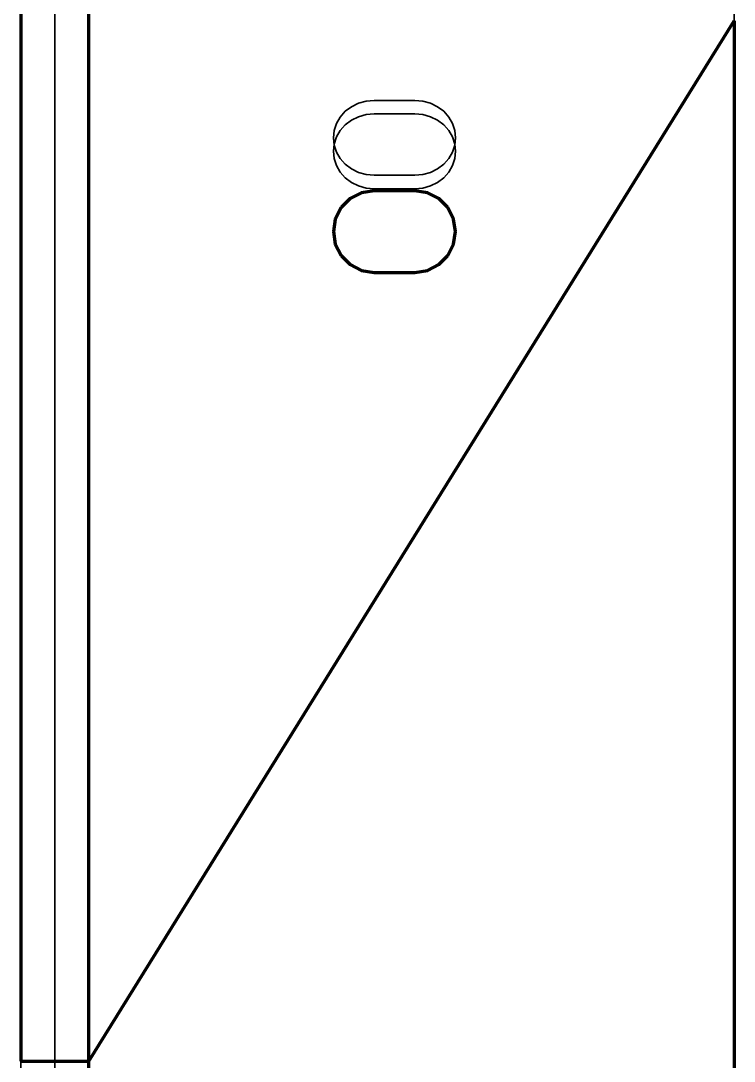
# Model space of a CAD drawing. Header units: millimetres. Extents: x 0 to 420, y 0 to 297.
# Drawn here: x 227.16 to 237.66, y 179.8 to 195.1 of the extents above; entities that cross this region are included whole.
import ezdxf

# ---------------------------------------------------------------- set-up
doc = ezdxf.new("R2010")
doc.units = ezdxf.units.MM
doc.linetypes.add('DASHED', pattern=[1.524, 1.27, -0.254])

msp = doc.modelspace()

# ---------------------------------------------------------------- linework, layer by layer
at = {"color": 5, "linetype": 'DASHED', "lineweight": 35}
for p, q in [((237.662, 256.644), (237.662, 168.782)), ((227.162, 169), (227.162, 256)), ((227.662, 256), (227.662, 169)), ((227.162, 249), (227.162, 176)), ((227.162, 176), (227.162, 249)), ((227.662, 249), (227.662, 176)), ((227.662, 176), (227.662, 249)), ((227.662, 179.8), (227.662, 206)), ((237.662, 206), (237.662, 195.1)), ((237.662, 195.1), (228.162, 179.8)), ((232.028, 193.837), (232.132, 193.888)), ((232.132, 193.888), (232.245, 193.919)), ((232.245, 193.919), (232.362, 193.93)), ((232.362, 193.93), (232.962, 193.93)), ((232.962, 193.93), (233.079, 193.919)), ((233.079, 193.919), (233.191, 193.888)), ((233.191, 193.888), (233.295, 193.837)), ((231.863, 193.685), (231.937, 193.769)), ((231.937, 193.769), (232.028, 193.837)), ((232.245, 193.721), (232.132, 193.69)), ((232.362, 193.731), (232.245, 193.721)), ((232.962, 193.731), (232.362, 193.731)), ((233.079, 193.721), (232.962, 193.731)), ((233.191, 193.69), (233.079, 193.721)), ((233.295, 193.837), (233.386, 193.769)), ((233.386, 193.769), (233.461, 193.685)), ((231.773, 193.487), (231.807, 193.59)), ((231.807, 193.59), (231.863, 193.685)), ((231.937, 193.57), (231.863, 193.487)), ((232.028, 193.639), (231.937, 193.57)), ((232.132, 193.69), (232.028, 193.639)), ((233.295, 193.639), (233.191, 193.69)), ((233.386, 193.57), (233.295, 193.639)), ((233.461, 193.487), (233.386, 193.57)), ((233.461, 193.685), (233.516, 193.59)), ((233.516, 193.59), (233.55, 193.487)), ((231.762, 193.379), (231.773, 193.487)), ((231.863, 193.487), (231.807, 193.392)), ((233.516, 193.392), (233.461, 193.487)), ((233.55, 193.487), (233.562, 193.379)), ((231.773, 193.272), (231.762, 193.379)), ((231.773, 193.288), (231.762, 193.181)), ((231.807, 193.392), (231.773, 193.288)), ((231.807, 193.169), (231.773, 193.272)), ((233.55, 193.288), (233.516, 193.392)), ((233.55, 193.272), (233.516, 193.169)), ((233.562, 193.379), (233.55, 193.272)), ((233.562, 193.181), (233.55, 193.288)), ((231.762, 193.181), (231.773, 193.073)), ((231.863, 193.073), (231.807, 193.169)), ((233.516, 193.169), (233.461, 193.073)), ((233.55, 193.073), (233.562, 193.181)), ((231.773, 193.073), (231.807, 192.97)), ((231.807, 192.97), (231.863, 192.875)), ((231.937, 192.99), (231.863, 193.073)), ((232.028, 192.921), (231.937, 192.99)), ((233.386, 192.99), (233.295, 192.921)), ((233.461, 193.073), (233.386, 192.99)), ((233.461, 192.875), (233.516, 192.97)), ((233.516, 192.97), (233.55, 193.073)), ((231.863, 192.875), (231.937, 192.791)), ((232.132, 192.871), (232.028, 192.921)), ((232.245, 192.839), (232.132, 192.871)), ((232.362, 192.829), (232.245, 192.839)), ((232.962, 192.829), (232.362, 192.829)), ((233.079, 192.839), (232.962, 192.829)), ((233.191, 192.871), (233.079, 192.839)), ((233.295, 192.921), (233.191, 192.871)), ((233.386, 192.791), (233.461, 192.875)), ((231.937, 192.791), (232.028, 192.723)), ((232.028, 192.723), (232.132, 192.672)), ((232.132, 192.672), (232.245, 192.641)), ((233.079, 192.641), (233.191, 192.672)), ((233.191, 192.672), (233.295, 192.723)), ((233.295, 192.723), (233.386, 192.791)), ((232.009, 192.485), (232.176, 192.571)), ((232.176, 192.571), (232.362, 192.6)), ((232.245, 192.641), (232.362, 192.63)), ((232.362, 192.63), (232.962, 192.63)), ((232.362, 192.6), (232.962, 192.6)), ((232.962, 192.63), (233.079, 192.641)), ((232.962, 192.6), (233.147, 192.571)), ((233.147, 192.571), (233.314, 192.485)), ((231.791, 192.185), (231.876, 192.353)), ((231.876, 192.353), (232.009, 192.485)), ((233.314, 192.485), (233.447, 192.353)), ((233.447, 192.353), (233.532, 192.185)), ((231.762, 192), (231.791, 192.185)), ((233.532, 192.185), (233.562, 192)), ((231.791, 191.815), (231.762, 192)), ((233.562, 192), (233.532, 191.815)), ((231.876, 191.647), (231.791, 191.815)), ((233.532, 191.815), (233.447, 191.647)), ((232.009, 191.515), (231.876, 191.647)), ((233.447, 191.647), (233.314, 191.515)), ((232.176, 191.429), (232.009, 191.515)), ((232.362, 191.4), (232.176, 191.429)), ((233.147, 191.429), (232.962, 191.4)), ((233.314, 191.515), (233.147, 191.429)), ((232.962, 191.4), (232.362, 191.4)), ((227.162, 190.346), (227.162, 190.35)), ((227.162, 190.35), (227.162, 190.334)), ((227.162, 190.346), (227.162, 190.35)), ((227.162, 190.35), (227.162, 190.334)), ((227.662, 190.334), (227.662, 190.35)), ((227.662, 190.35), (227.662, 190.346)), ((227.662, 190.334), (227.662, 190.35)), ((227.662, 190.35), (227.662, 190.346)), ((227.162, 190.334), (227.162, 190.346)), ((227.162, 190.334), (227.162, 190.346)), ((227.162, 190.314), (227.162, 190.334)), ((227.162, 190.334), (227.162, 190.286)), ((227.162, 190.314), (227.162, 190.334)), ((227.162, 190.334), (227.162, 190.286)), ((227.162, 190.286), (227.162, 190.314)), ((227.162, 190.286), (227.162, 190.314)), ((227.162, 190.25), (227.162, 190.286)), ((227.162, 190.286), (227.162, 190.208)), ((227.162, 190.25), (227.162, 190.286)), ((227.162, 190.286), (227.162, 190.208)), ((227.162, 190.208), (227.162, 190.25)), ((227.162, 190.208), (227.162, 190.25)), ((227.162, 190.16), (227.162, 190.208)), ((227.162, 190.208), (227.162, 190.105)), ((227.162, 190.16), (227.162, 190.208)), ((227.162, 190.208), (227.162, 190.105)), ((227.662, 190.346), (227.662, 190.334)), ((227.662, 190.346), (227.662, 190.334)), ((227.662, 190.286), (227.662, 190.334)), ((227.662, 190.334), (227.662, 190.314)), ((227.662, 190.286), (227.662, 190.334)), ((227.662, 190.334), (227.662, 190.314)), ((227.662, 190.314), (227.662, 190.286)), ((227.662, 190.314), (227.662, 190.286)), ((227.662, 190.208), (227.662, 190.286)), ((227.662, 190.286), (227.662, 190.25)), ((227.662, 190.208), (227.662, 190.286)), ((227.662, 190.286), (227.662, 190.25)), ((227.662, 190.25), (227.662, 190.208)), ((227.662, 190.25), (227.662, 190.208)), ((227.662, 190.105), (227.662, 190.208)), ((227.662, 190.208), (227.662, 190.16)), ((227.662, 190.105), (227.662, 190.208)), ((227.662, 190.208), (227.662, 190.16)), ((227.162, 190.105), (227.162, 190.16)), ((227.162, 190.105), (227.162, 190.16)), ((227.162, 190.046), (227.162, 190.105)), ((227.162, 190.105), (227.162, 189.982)), ((227.162, 190.046), (227.162, 190.105)), ((227.162, 190.105), (227.162, 189.982)), ((227.162, 189.982), (227.162, 190.046)), ((227.162, 189.982), (227.162, 190.046)), ((227.662, 190.16), (227.662, 190.105)), ((227.662, 190.16), (227.662, 190.105)), ((227.662, 189.982), (227.662, 190.105)), ((227.662, 190.105), (227.662, 190.046)), ((227.662, 189.982), (227.662, 190.105)), ((227.662, 190.105), (227.662, 190.046)), ((227.662, 190.046), (227.662, 189.982)), ((227.662, 190.046), (227.662, 189.982)), ((227.162, 189.915), (227.162, 189.982)), ((227.162, 189.982), (227.162, 189.845)), ((227.162, 189.915), (227.162, 189.982)), ((227.162, 189.982), (227.162, 189.845)), ((227.162, 189.845), (227.162, 189.915)), ((227.162, 189.845), (227.162, 189.915)), ((227.662, 189.845), (227.662, 189.982)), ((227.662, 189.982), (227.662, 189.915)), ((227.662, 189.845), (227.662, 189.982)), ((227.662, 189.982), (227.662, 189.915)), ((227.662, 189.915), (227.662, 189.845)), ((227.662, 189.915), (227.662, 189.845)), ((227.162, 189.773), (227.162, 189.845)), ((227.162, 189.845), (227.162, 189.7)), ((227.162, 189.773), (227.162, 189.845)), ((227.162, 189.845), (227.162, 189.7)), ((227.162, 189.7), (227.162, 189.773)), ((227.162, 189.7), (227.162, 189.773)), ((227.662, 189.7), (227.662, 189.845)), ((227.662, 189.845), (227.662, 189.773)), ((227.662, 189.7), (227.662, 189.845)), ((227.662, 189.845), (227.662, 189.773)), ((227.662, 189.773), (227.662, 189.7)), ((227.662, 189.773), (227.662, 189.7)), ((227.162, 189.7), (227.162, 189.555)), ((227.162, 189.627), (227.162, 189.7)), ((227.162, 189.7), (227.162, 189.555)), ((227.162, 189.627), (227.162, 189.7)), ((227.162, 189.555), (227.162, 189.627)), ((227.162, 189.555), (227.162, 189.627)), ((227.662, 189.7), (227.662, 189.627)), ((227.662, 189.555), (227.662, 189.7)), ((227.662, 189.7), (227.662, 189.627)), ((227.662, 189.555), (227.662, 189.7)), ((227.662, 189.627), (227.662, 189.555)), ((227.662, 189.627), (227.662, 189.555)), ((227.162, 189.555), (227.162, 189.418)), ((227.162, 189.485), (227.162, 189.555)), ((227.162, 189.555), (227.162, 189.418)), ((227.162, 189.485), (227.162, 189.555)), ((227.162, 189.418), (227.162, 189.485)), ((227.162, 189.418), (227.162, 189.485)), ((227.662, 189.555), (227.662, 189.485)), ((227.662, 189.418), (227.662, 189.555)), ((227.662, 189.555), (227.662, 189.485)), ((227.662, 189.418), (227.662, 189.555)), ((227.662, 189.485), (227.662, 189.418)), ((227.662, 189.485), (227.662, 189.418)), ((227.162, 189.418), (227.162, 189.295)), ((227.162, 189.354), (227.162, 189.418)), ((227.162, 189.418), (227.162, 189.295)), ((227.162, 189.354), (227.162, 189.418)), ((227.162, 189.295), (227.162, 189.354)), ((227.162, 189.295), (227.162, 189.354)), ((227.162, 189.295), (227.162, 189.192)), ((227.162, 189.24), (227.162, 189.295)), ((227.162, 189.295), (227.162, 189.192)), ((227.162, 189.24), (227.162, 189.295)), ((227.662, 189.418), (227.662, 189.354)), ((227.662, 189.295), (227.662, 189.418)), ((227.662, 189.418), (227.662, 189.354)), ((227.662, 189.295), (227.662, 189.418)), ((227.662, 189.354), (227.662, 189.295)), ((227.662, 189.354), (227.662, 189.295)), ((227.662, 189.295), (227.662, 189.24)), ((227.662, 189.192), (227.662, 189.295)), ((227.662, 189.295), (227.662, 189.24)), ((227.662, 189.192), (227.662, 189.295)), ((227.162, 189.192), (227.162, 189.24)), ((227.162, 189.192), (227.162, 189.24)), ((227.162, 189.192), (227.162, 189.114)), ((227.162, 189.15), (227.162, 189.192)), ((227.162, 189.192), (227.162, 189.114)), ((227.162, 189.15), (227.162, 189.192)), ((227.162, 189.114), (227.162, 189.15)), ((227.162, 189.114), (227.162, 189.15)), ((227.662, 189.24), (227.662, 189.192)), ((227.662, 189.24), (227.662, 189.192)), ((227.662, 189.192), (227.662, 189.15)), ((227.662, 189.114), (227.662, 189.192)), ((227.662, 189.192), (227.662, 189.15)), ((227.662, 189.114), (227.662, 189.192)), ((227.662, 189.15), (227.662, 189.114)), ((227.662, 189.15), (227.662, 189.114)), ((227.162, 189.114), (227.162, 189.066)), ((227.162, 189.086), (227.162, 189.114)), ((227.162, 189.114), (227.162, 189.066)), ((227.162, 189.086), (227.162, 189.114)), ((227.162, 189.066), (227.162, 189.086)), ((227.162, 189.066), (227.162, 189.086)), ((227.162, 189.066), (227.162, 189.05)), ((227.162, 189.054), (227.162, 189.066)), ((227.162, 189.066), (227.162, 189.05)), ((227.162, 189.054), (227.162, 189.066)), ((227.162, 189.05), (227.162, 189.054)), ((227.162, 189.05), (227.162, 189.054)), ((227.662, 189.114), (227.662, 189.086)), ((227.662, 189.066), (227.662, 189.114)), ((227.662, 189.114), (227.662, 189.086)), ((227.662, 189.066), (227.662, 189.114)), ((227.662, 189.086), (227.662, 189.066)), ((227.662, 189.086), (227.662, 189.066)), ((227.662, 189.066), (227.662, 189.054)), ((227.662, 189.05), (227.662, 189.066)), ((227.662, 189.066), (227.662, 189.054)), ((227.662, 189.05), (227.662, 189.066)), ((227.662, 189.054), (227.662, 189.05)), ((227.662, 189.054), (227.662, 189.05)), ((227.662, 179.8), (227.162, 179.8)), ((227.665, 179.8), (227.662, 179.8)), ((227.674, 179.8), (227.665, 179.8)), ((227.69, 179.8), (227.674, 179.8)), ((227.711, 179.8), (227.69, 179.8)), ((227.738, 179.8), (227.711, 179.8)), ((227.771, 179.8), (227.738, 179.8)), ((227.808, 179.8), (227.771, 179.8)), ((227.85, 179.8), (227.808, 179.8)), ((227.896, 179.8), (227.85, 179.8)), ((227.945, 179.8), (227.896, 179.8)), ((227.997, 179.8), (227.945, 179.8)), ((228.05, 179.8), (227.997, 179.8)), ((228.106, 179.8), (228.05, 179.8)), ((228.162, 179.8), (228.106, 179.8))]:
    msp.add_line(p, q, dxfattribs=at)
at = {"color": 1, "lineweight": 70}
for p, q in [((227.162, 206), (227.162, 179.8)), ((228.162, 179.8), (228.162, 206)), ((228.162, 179.8), (237.662, 195.1)), ((237.662, 195.1), (237.662, 168.584)), ((232.176, 192.571), (232.009, 192.485)), ((232.362, 192.6), (232.176, 192.571)), ((232.962, 192.6), (232.362, 192.6)), ((233.147, 192.571), (232.962, 192.6)), ((233.314, 192.485), (233.147, 192.571)), ((231.876, 192.353), (231.791, 192.185)), ((232.009, 192.485), (231.876, 192.353)), ((233.447, 192.353), (233.314, 192.485)), ((233.532, 192.185), (233.447, 192.353)), ((231.791, 192.185), (231.762, 192)), ((233.562, 192), (233.532, 192.185)), ((231.762, 192), (231.791, 191.815)), ((233.532, 191.815), (233.562, 192)), ((231.791, 191.815), (231.876, 191.647)), ((233.447, 191.647), (233.532, 191.815)), ((231.876, 191.647), (232.009, 191.515)), ((233.314, 191.515), (233.447, 191.647)), ((232.009, 191.515), (232.176, 191.429)), ((232.176, 191.429), (232.362, 191.4)), ((232.962, 191.4), (233.147, 191.429)), ((233.147, 191.429), (233.314, 191.515)), ((232.362, 191.4), (232.962, 191.4)), ((227.162, 179.8), (227.168, 179.8)), ((227.162, 179.8), (227.162, 179.797)), ((227.168, 179.8), (227.187, 179.8)), ((227.187, 179.8), (227.218, 179.8)), ((227.218, 179.8), (227.261, 179.8)), ((227.261, 179.8), (227.315, 179.8)), ((227.315, 179.8), (227.38, 179.8)), ((227.38, 179.8), (227.455, 179.8)), ((227.455, 179.8), (227.538, 179.8)), ((227.538, 179.8), (227.63, 179.8)), ((227.63, 179.8), (227.728, 179.8)), ((227.662, 179.797), (227.662, 179.8)), ((227.728, 179.8), (227.831, 179.8)), ((227.831, 179.8), (227.939, 179.8)), ((227.939, 179.8), (228.05, 179.8)), ((228.05, 179.8), (228.162, 179.8)), ((228.162, 169.199), (228.162, 179.8))]:
    msp.add_line(p, q, dxfattribs=at)

doc.saveas('drawing.dxf')
